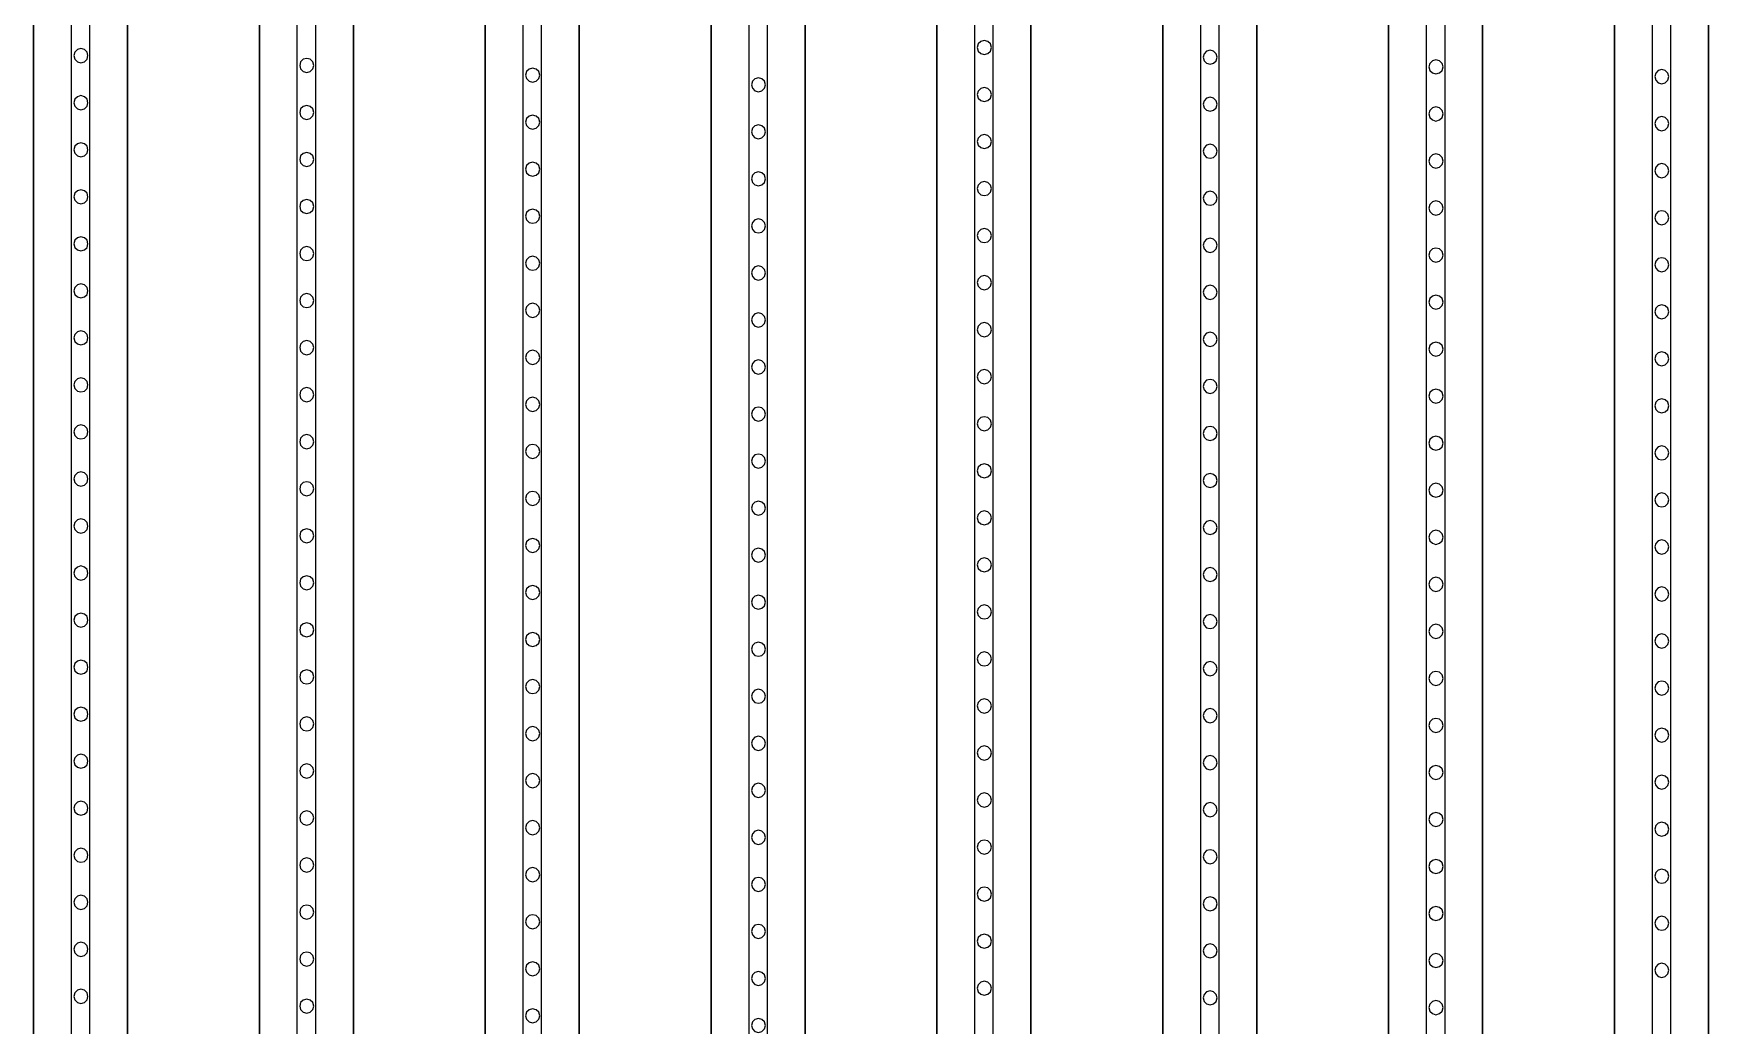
# Model space of a CAD drawing. Header units: metres. Extents: x -1550 to 1550, y -904 to 26100.
# Drawn here: x 588 to 766, y 6350.3 to 6455.8 of the extents above; entities that cross this region are included whole.
import ezdxf

# ---------------------------------------------------------------- set-up
doc = ezdxf.new("R2010")
doc.units = ezdxf.units.M
for name, color, linetype in [('Metal', 4, 'CONTINUOUS'), ('pattern_ionp', 7, 'CONTINUOUS'), ('Polyimide', 3, 'CONTINUOUS'), ('Polyimide_Negative', 5, 'CONTINUOUS')]:
    doc.layers.add(name, color=color, linetype=linetype)

msp = doc.modelspace()

# ---------------------------------------------------------------- linework, layer by layer
at = {"layer": 'Metal'}
for points in [[(594, 4551.99), (594, 11993.5), (592, 11993.5), (592, 11993.5), (592, 4551.99)], [(618, 4805.96), (618, 11993.5), (616, 11993.5), (616, 11993.5), (616, 4805.96)], [(640, 11993.5), (640, 5059.93)], [(642, 5059.93), (642, 11993.5)], [(664, 11993.5), (664, 5313.9)], [(666, 5313.9), (666, 11993.5)], [(688, 11993.5), (688, 5567.87)], [(690, 5567.87), (690, 11993.5)], [(712, 11993.5), (712, 5821.83)], [(714, 5821.83), (714, 11993.5)], [(736, 11993.5), (736, 6075.8)], [(738, 6075.8), (738, 11993.5)], [(760, 11993.5), (760, 6329.77)], [(762, 6329.77), (762, 11993.5)]]:
    msp.add_lwpolyline(points, dxfattribs=at)
at = {"layer": 'pattern_ionp'}
for points in [[(689.79, 6454.31), (689.69, 6454.68), (689.41, 6454.96), (689.04, 6455.06), (688.66, 6454.96), (688.39, 6454.68), (688.29, 6454.31), (688.39, 6453.93), (688.66, 6453.66), (689.04, 6453.56), (689.41, 6453.66), (689.69, 6453.93), (689.79, 6454.31)], [(593.79, 6453.44), (593.69, 6453.81), (593.41, 6454.08), (593.04, 6454.19), (592.66, 6454.08), (592.39, 6453.81), (592.29, 6453.44), (592.39, 6453.06), (592.66, 6452.79), (593.04, 6452.69), (593.41, 6452.79), (593.69, 6453.06), (593.79, 6453.44)], [(617.79, 6452.4), (617.69, 6452.78), (617.41, 6453.05), (617.04, 6453.15), (616.66, 6453.05), (616.39, 6452.78), (616.29, 6452.4), (616.39, 6452.03), (616.66, 6451.75), (617.04, 6451.65), (617.41, 6451.75), (617.69, 6452.03), (617.79, 6452.4)], [(713.79, 6453.28), (713.69, 6453.65), (713.41, 6453.93), (713.04, 6454.03), (712.66, 6453.93), (712.39, 6453.65), (712.29, 6453.28), (712.39, 6452.9), (712.66, 6452.63), (713.04, 6452.53), (713.41, 6452.63), (713.69, 6452.9), (713.79, 6453.28)], [(737.79, 6452.24), (737.69, 6452.62), (737.41, 6452.89), (737.04, 6452.99), (736.66, 6452.89), (736.39, 6452.62), (736.29, 6452.24), (736.39, 6451.87), (736.66, 6451.6), (737.04, 6451.49), (737.41, 6451.6), (737.69, 6451.87), (737.79, 6452.24)], [(641.79, 6451.37), (641.69, 6451.75), (641.41, 6452.02), (641.04, 6452.12), (640.66, 6452.02), (640.39, 6451.75), (640.29, 6451.37), (640.39, 6451), (640.66, 6450.72), (641.04, 6450.62), (641.41, 6450.72), (641.69, 6451), (641.79, 6451.37)], [(665.79, 6450.34), (665.69, 6450.72), (665.41, 6450.99), (665.04, 6451.09), (664.66, 6450.99), (664.39, 6450.72), (664.29, 6450.34), (664.39, 6449.97), (664.66, 6449.69), (665.04, 6449.59), (665.41, 6449.69), (665.69, 6449.97), (665.79, 6450.34)], [(761.79, 6451.21), (761.69, 6451.59), (761.41, 6451.86), (761.04, 6451.96), (760.66, 6451.86), (760.39, 6451.59), (760.29, 6451.21), (760.39, 6450.84), (760.66, 6450.56), (761.04, 6450.46), (761.41, 6450.56), (761.69, 6450.84), (761.79, 6451.21)], [(593.79, 6448.44), (593.69, 6448.81), (593.41, 6449.08), (593.04, 6449.19), (592.66, 6449.08), (592.39, 6448.81), (592.29, 6448.44), (592.39, 6448.06), (592.66, 6447.79), (593.04, 6447.69), (593.41, 6447.79), (593.69, 6448.06), (593.79, 6448.44)], [(689.79, 6449.31), (689.69, 6449.68), (689.41, 6449.96), (689.04, 6450.06), (688.66, 6449.96), (688.39, 6449.68), (688.29, 6449.31), (688.39, 6448.93), (688.66, 6448.66), (689.04, 6448.56), (689.41, 6448.66), (689.69, 6448.93), (689.79, 6449.31)], [(713.79, 6448.28), (713.69, 6448.65), (713.41, 6448.93), (713.04, 6449.03), (712.66, 6448.93), (712.39, 6448.65), (712.29, 6448.28), (712.39, 6447.9), (712.66, 6447.63), (713.04, 6447.53), (713.41, 6447.63), (713.69, 6447.9), (713.79, 6448.28)], [(617.79, 6447.4), (617.69, 6447.78), (617.41, 6448.05), (617.04, 6448.15), (616.66, 6448.05), (616.39, 6447.78), (616.29, 6447.4), (616.39, 6447.03), (616.66, 6446.75), (617.04, 6446.65), (617.41, 6446.75), (617.69, 6447.03), (617.79, 6447.4)], [(737.79, 6447.24), (737.69, 6447.62), (737.41, 6447.89), (737.04, 6447.99), (736.66, 6447.89), (736.39, 6447.62), (736.29, 6447.24), (736.39, 6446.87), (736.66, 6446.6), (737.04, 6446.49), (737.41, 6446.6), (737.69, 6446.87), (737.79, 6447.24)], [(641.79, 6446.37), (641.69, 6446.75), (641.41, 6447.02), (641.04, 6447.12), (640.66, 6447.02), (640.39, 6446.75), (640.29, 6446.37), (640.39, 6446), (640.66, 6445.72), (641.04, 6445.62), (641.41, 6445.72), (641.69, 6446), (641.79, 6446.37)], [(665.79, 6445.34), (665.69, 6445.72), (665.41, 6445.99), (665.04, 6446.09), (664.66, 6445.99), (664.39, 6445.72), (664.29, 6445.34), (664.39, 6444.97), (664.66, 6444.69), (665.04, 6444.59), (665.41, 6444.69), (665.69, 6444.97), (665.79, 6445.34)], [(761.79, 6446.21), (761.69, 6446.59), (761.41, 6446.86), (761.04, 6446.96), (760.66, 6446.86), (760.39, 6446.59), (760.29, 6446.21), (760.39, 6445.84), (760.66, 6445.56), (761.04, 6445.46), (761.41, 6445.56), (761.69, 6445.84), (761.79, 6446.21)], [(593.79, 6443.44), (593.69, 6443.81), (593.41, 6444.08), (593.04, 6444.19), (592.66, 6444.08), (592.39, 6443.81), (592.29, 6443.44), (592.39, 6443.06), (592.66, 6442.79), (593.04, 6442.69), (593.41, 6442.79), (593.69, 6443.06), (593.79, 6443.44)], [(689.79, 6444.31), (689.69, 6444.68), (689.41, 6444.96), (689.04, 6445.06), (688.66, 6444.96), (688.39, 6444.68), (688.29, 6444.31), (688.39, 6443.93), (688.66, 6443.66), (689.04, 6443.56), (689.41, 6443.66), (689.69, 6443.93), (689.79, 6444.31)], [(713.79, 6443.28), (713.69, 6443.65), (713.41, 6443.93), (713.04, 6444.03), (712.66, 6443.93), (712.39, 6443.65), (712.29, 6443.28), (712.39, 6442.9), (712.66, 6442.63), (713.04, 6442.53), (713.41, 6442.63), (713.69, 6442.9), (713.79, 6443.28)], [(617.79, 6442.4), (617.69, 6442.78), (617.41, 6443.05), (617.04, 6443.15), (616.66, 6443.05), (616.39, 6442.78), (616.29, 6442.4), (616.39, 6442.03), (616.66, 6441.75), (617.04, 6441.65), (617.41, 6441.75), (617.69, 6442.03), (617.79, 6442.4)], [(641.79, 6441.37), (641.69, 6441.75), (641.41, 6442.02), (641.04, 6442.12), (640.66, 6442.02), (640.39, 6441.75), (640.29, 6441.37), (640.39, 6441), (640.66, 6440.72), (641.04, 6440.62), (641.41, 6440.72), (641.69, 6441), (641.79, 6441.37)], [(737.79, 6442.24), (737.69, 6442.62), (737.41, 6442.89), (737.04, 6442.99), (736.66, 6442.89), (736.39, 6442.62), (736.29, 6442.24), (736.39, 6441.87), (736.66, 6441.6), (737.04, 6441.49), (737.41, 6441.6), (737.69, 6441.87), (737.79, 6442.24)], [(761.79, 6441.21), (761.69, 6441.59), (761.41, 6441.86), (761.04, 6441.96), (760.66, 6441.86), (760.39, 6441.59), (760.29, 6441.21), (760.39, 6440.84), (760.66, 6440.56), (761.04, 6440.46), (761.41, 6440.56), (761.69, 6440.84), (761.79, 6441.21)], [(665.79, 6440.34), (665.69, 6440.72), (665.41, 6440.99), (665.04, 6441.09), (664.66, 6440.99), (664.39, 6440.72), (664.29, 6440.34), (664.39, 6439.97), (664.66, 6439.69), (665.04, 6439.59), (665.41, 6439.69), (665.69, 6439.97), (665.79, 6440.34)], [(689.79, 6439.31), (689.69, 6439.68), (689.41, 6439.96), (689.04, 6440.06), (688.66, 6439.96), (688.39, 6439.68), (688.29, 6439.31), (688.39, 6438.93), (688.66, 6438.66), (689.04, 6438.56), (689.41, 6438.66), (689.69, 6438.93), (689.79, 6439.31)], [(593.79, 6438.44), (593.69, 6438.81), (593.41, 6439.08), (593.04, 6439.19), (592.66, 6439.08), (592.39, 6438.81), (592.29, 6438.44), (592.39, 6438.06), (592.66, 6437.79), (593.04, 6437.69), (593.41, 6437.79), (593.69, 6438.06), (593.79, 6438.44)], [(713.79, 6438.28), (713.69, 6438.65), (713.41, 6438.93), (713.04, 6439.03), (712.66, 6438.93), (712.39, 6438.65), (712.29, 6438.28), (712.39, 6437.9), (712.66, 6437.63), (713.04, 6437.53), (713.41, 6437.63), (713.69, 6437.9), (713.79, 6438.28)], [(617.79, 6437.4), (617.69, 6437.78), (617.41, 6438.05), (617.04, 6438.15), (616.66, 6438.05), (616.39, 6437.78), (616.29, 6437.4), (616.39, 6437.03), (616.66, 6436.75), (617.04, 6436.65), (617.41, 6436.75), (617.69, 6437.03), (617.79, 6437.4)], [(641.79, 6436.37), (641.69, 6436.75), (641.41, 6437.02), (641.04, 6437.12), (640.66, 6437.02), (640.39, 6436.75), (640.29, 6436.37), (640.39, 6436), (640.66, 6435.72), (641.04, 6435.62), (641.41, 6435.72), (641.69, 6436), (641.79, 6436.37)], [(737.79, 6437.24), (737.69, 6437.62), (737.41, 6437.89), (737.04, 6437.99), (736.66, 6437.89), (736.39, 6437.62), (736.29, 6437.24), (736.39, 6436.87), (736.66, 6436.6), (737.04, 6436.49), (737.41, 6436.6), (737.69, 6436.87), (737.79, 6437.24)], [(761.79, 6436.21), (761.69, 6436.59), (761.41, 6436.86), (761.04, 6436.96), (760.66, 6436.86), (760.39, 6436.59), (760.29, 6436.21), (760.39, 6435.84), (760.66, 6435.56), (761.04, 6435.46), (761.41, 6435.56), (761.69, 6435.84), (761.79, 6436.21)], [(665.79, 6435.34), (665.69, 6435.72), (665.41, 6435.99), (665.04, 6436.09), (664.66, 6435.99), (664.39, 6435.72), (664.29, 6435.34), (664.39, 6434.97), (664.66, 6434.69), (665.04, 6434.59), (665.41, 6434.69), (665.69, 6434.97), (665.79, 6435.34)], [(689.79, 6434.31), (689.69, 6434.68), (689.41, 6434.96), (689.04, 6435.06), (688.66, 6434.96), (688.39, 6434.68), (688.29, 6434.31), (688.39, 6433.93), (688.66, 6433.66), (689.04, 6433.56), (689.41, 6433.66), (689.69, 6433.93), (689.79, 6434.31)], [(593.79, 6433.44), (593.69, 6433.81), (593.41, 6434.08), (593.04, 6434.19), (592.66, 6434.08), (592.39, 6433.81), (592.29, 6433.44), (592.39, 6433.06), (592.66, 6432.79), (593.04, 6432.69), (593.41, 6432.79), (593.69, 6433.06), (593.79, 6433.44)], [(617.79, 6432.4), (617.69, 6432.78), (617.41, 6433.05), (617.04, 6433.15), (616.66, 6433.05), (616.39, 6432.78), (616.29, 6432.4), (616.39, 6432.03), (616.66, 6431.75), (617.04, 6431.65), (617.41, 6431.75), (617.69, 6432.03), (617.79, 6432.4)], [(713.79, 6433.28), (713.69, 6433.65), (713.41, 6433.93), (713.04, 6434.03), (712.66, 6433.93), (712.39, 6433.65), (712.29, 6433.28), (712.39, 6432.9), (712.66, 6432.63), (713.04, 6432.53), (713.41, 6432.63), (713.69, 6432.9), (713.79, 6433.28)], [(737.79, 6432.24), (737.69, 6432.62), (737.41, 6432.89), (737.04, 6432.99), (736.66, 6432.89), (736.39, 6432.62), (736.29, 6432.24), (736.39, 6431.87), (736.66, 6431.6), (737.04, 6431.49), (737.41, 6431.6), (737.69, 6431.87), (737.79, 6432.24)], [(641.79, 6431.37), (641.69, 6431.75), (641.41, 6432.02), (641.04, 6432.12), (640.66, 6432.02), (640.39, 6431.75), (640.29, 6431.37), (640.39, 6431), (640.66, 6430.72), (641.04, 6430.62), (641.41, 6430.72), (641.69, 6431), (641.79, 6431.37)], [(761.79, 6431.21), (761.69, 6431.59), (761.41, 6431.86), (761.04, 6431.96), (760.66, 6431.86), (760.39, 6431.59), (760.29, 6431.21), (760.39, 6430.84), (760.66, 6430.56), (761.04, 6430.46), (761.41, 6430.56), (761.69, 6430.84), (761.79, 6431.21)], [(665.79, 6430.34), (665.69, 6430.72), (665.41, 6430.99), (665.04, 6431.09), (664.66, 6430.99), (664.39, 6430.72), (664.29, 6430.34), (664.39, 6429.97), (664.66, 6429.69), (665.04, 6429.59), (665.41, 6429.69), (665.69, 6429.97), (665.79, 6430.34)], [(689.79, 6429.31), (689.69, 6429.68), (689.41, 6429.96), (689.04, 6430.06), (688.66, 6429.96), (688.39, 6429.68), (688.29, 6429.31), (688.39, 6428.93), (688.66, 6428.66), (689.04, 6428.56), (689.41, 6428.66), (689.69, 6428.93), (689.79, 6429.31)], [(593.79, 6428.44), (593.69, 6428.81), (593.41, 6429.08), (593.04, 6429.19), (592.66, 6429.08), (592.39, 6428.81), (592.29, 6428.44), (592.39, 6428.06), (592.66, 6427.79), (593.04, 6427.69), (593.41, 6427.79), (593.69, 6428.06), (593.79, 6428.44)], [(617.79, 6427.4), (617.69, 6427.78), (617.41, 6428.05), (617.04, 6428.15), (616.66, 6428.05), (616.39, 6427.78), (616.29, 6427.4), (616.39, 6427.03), (616.66, 6426.75), (617.04, 6426.65), (617.41, 6426.75), (617.69, 6427.03), (617.79, 6427.4)], [(713.79, 6428.28), (713.69, 6428.65), (713.41, 6428.93), (713.04, 6429.03), (712.66, 6428.93), (712.39, 6428.65), (712.29, 6428.28), (712.39, 6427.9), (712.66, 6427.63), (713.04, 6427.53), (713.41, 6427.63), (713.69, 6427.9), (713.79, 6428.28)], [(737.79, 6427.24), (737.69, 6427.62), (737.41, 6427.89), (737.04, 6427.99), (736.66, 6427.89), (736.39, 6427.62), (736.29, 6427.24), (736.39, 6426.87), (736.66, 6426.6), (737.04, 6426.49), (737.41, 6426.6), (737.69, 6426.87), (737.79, 6427.24)], [(641.79, 6426.37), (641.69, 6426.75), (641.41, 6427.02), (641.04, 6427.12), (640.66, 6427.02), (640.39, 6426.75), (640.29, 6426.37), (640.39, 6426), (640.66, 6425.72), (641.04, 6425.62), (641.41, 6425.72), (641.69, 6426), (641.79, 6426.37)], [(665.79, 6425.34), (665.69, 6425.72), (665.41, 6425.99), (665.04, 6426.09), (664.66, 6425.99), (664.39, 6425.72), (664.29, 6425.34), (664.39, 6424.97), (664.66, 6424.69), (665.04, 6424.59), (665.41, 6424.69), (665.69, 6424.97), (665.79, 6425.34)], [(761.79, 6426.21), (761.69, 6426.59), (761.41, 6426.86), (761.04, 6426.96), (760.66, 6426.86), (760.39, 6426.59), (760.29, 6426.21), (760.39, 6425.84), (760.66, 6425.56), (761.04, 6425.46), (761.41, 6425.56), (761.69, 6425.84), (761.79, 6426.21)], [(593.79, 6423.44), (593.69, 6423.81), (593.41, 6424.08), (593.04, 6424.19), (592.66, 6424.08), (592.39, 6423.81), (592.29, 6423.44), (592.39, 6423.06), (592.66, 6422.79), (593.04, 6422.69), (593.41, 6422.79), (593.69, 6423.06), (593.79, 6423.44)], [(689.79, 6424.31), (689.69, 6424.68), (689.41, 6424.96), (689.04, 6425.06), (688.66, 6424.96), (688.39, 6424.68), (688.29, 6424.31), (688.39, 6423.93), (688.66, 6423.66), (689.04, 6423.56), (689.41, 6423.66), (689.69, 6423.93), (689.79, 6424.31)], [(713.79, 6423.28), (713.69, 6423.65), (713.41, 6423.93), (713.04, 6424.03), (712.66, 6423.93), (712.39, 6423.65), (712.29, 6423.28), (712.39, 6422.9), (712.66, 6422.63), (713.04, 6422.53), (713.41, 6422.63), (713.69, 6422.9), (713.79, 6423.28)], [(617.79, 6422.4), (617.69, 6422.78), (617.41, 6423.05), (617.04, 6423.15), (616.66, 6423.05), (616.39, 6422.78), (616.29, 6422.4), (616.39, 6422.03), (616.66, 6421.75), (617.04, 6421.65), (617.41, 6421.75), (617.69, 6422.03), (617.79, 6422.4)], [(737.79, 6422.24), (737.69, 6422.62), (737.41, 6422.89), (737.04, 6422.99), (736.66, 6422.89), (736.39, 6422.62), (736.29, 6422.24), (736.39, 6421.87), (736.66, 6421.6), (737.04, 6421.49), (737.41, 6421.6), (737.69, 6421.87), (737.79, 6422.24)], [(641.79, 6421.37), (641.69, 6421.75), (641.41, 6422.02), (641.04, 6422.12), (640.66, 6422.02), (640.39, 6421.75), (640.29, 6421.37), (640.39, 6421), (640.66, 6420.72), (641.04, 6420.62), (641.41, 6420.72), (641.69, 6421), (641.79, 6421.37)], [(665.79, 6420.34), (665.69, 6420.72), (665.41, 6420.99), (665.04, 6421.09), (664.66, 6420.99), (664.39, 6420.72), (664.29, 6420.34), (664.39, 6419.97), (664.66, 6419.69), (665.04, 6419.59), (665.41, 6419.69), (665.69, 6419.97), (665.79, 6420.34)], [(761.79, 6421.21), (761.69, 6421.59), (761.41, 6421.86), (761.04, 6421.96), (760.66, 6421.86), (760.39, 6421.59), (760.29, 6421.21), (760.39, 6420.84), (760.66, 6420.56), (761.04, 6420.46), (761.41, 6420.56), (761.69, 6420.84), (761.79, 6421.21)], [(593.79, 6418.44), (593.69, 6418.81), (593.41, 6419.08), (593.04, 6419.19), (592.66, 6419.08), (592.39, 6418.81), (592.29, 6418.44), (592.39, 6418.06), (592.66, 6417.79), (593.04, 6417.69), (593.41, 6417.79), (593.69, 6418.06), (593.79, 6418.44)], [(689.79, 6419.31), (689.69, 6419.68), (689.41, 6419.96), (689.04, 6420.06), (688.66, 6419.96), (688.39, 6419.68), (688.29, 6419.31), (688.39, 6418.93), (688.66, 6418.66), (689.04, 6418.56), (689.41, 6418.66), (689.69, 6418.93), (689.79, 6419.31)], [(713.79, 6418.28), (713.69, 6418.65), (713.41, 6418.93), (713.04, 6419.03), (712.66, 6418.93), (712.39, 6418.65), (712.29, 6418.28), (712.39, 6417.9), (712.66, 6417.63), (713.04, 6417.53), (713.41, 6417.63), (713.69, 6417.9), (713.79, 6418.28)], [(617.79, 6417.4), (617.69, 6417.78), (617.41, 6418.05), (617.04, 6418.15), (616.66, 6418.05), (616.39, 6417.78), (616.29, 6417.4), (616.39, 6417.03), (616.66, 6416.75), (617.04, 6416.65), (617.41, 6416.75), (617.69, 6417.03), (617.79, 6417.4)], [(641.79, 6416.37), (641.69, 6416.75), (641.41, 6417.02), (641.04, 6417.12), (640.66, 6417.02), (640.39, 6416.75), (640.29, 6416.37), (640.39, 6416), (640.66, 6415.72), (641.04, 6415.62), (641.41, 6415.72), (641.69, 6416), (641.79, 6416.37)], [(737.79, 6417.24), (737.69, 6417.62), (737.41, 6417.89), (737.04, 6417.99), (736.66, 6417.89), (736.39, 6417.62), (736.29, 6417.24), (736.39, 6416.87), (736.66, 6416.6), (737.04, 6416.49), (737.41, 6416.6), (737.69, 6416.87), (737.79, 6417.24)], [(761.79, 6416.21), (761.69, 6416.59), (761.41, 6416.86), (761.04, 6416.96), (760.66, 6416.86), (760.39, 6416.59), (760.29, 6416.21), (760.39, 6415.84), (760.66, 6415.56), (761.04, 6415.46), (761.41, 6415.56), (761.69, 6415.84), (761.79, 6416.21)], [(665.79, 6415.34), (665.69, 6415.72), (665.41, 6415.99), (665.04, 6416.09), (664.66, 6415.99), (664.39, 6415.72), (664.29, 6415.34), (664.39, 6414.97), (664.66, 6414.69), (665.04, 6414.59), (665.41, 6414.69), (665.69, 6414.97), (665.79, 6415.34)], [(593.79, 6413.44), (593.69, 6413.81), (593.41, 6414.08), (593.04, 6414.19), (592.66, 6414.08), (592.39, 6413.81), (592.29, 6413.44), (592.39, 6413.06), (592.66, 6412.79), (593.04, 6412.69), (593.41, 6412.79), (593.69, 6413.06), (593.79, 6413.44)], [(689.79, 6414.31), (689.69, 6414.68), (689.41, 6414.96), (689.04, 6415.06), (688.66, 6414.96), (688.39, 6414.68), (688.29, 6414.31), (688.39, 6413.93), (688.66, 6413.66), (689.04, 6413.56), (689.41, 6413.66), (689.69, 6413.93), (689.79, 6414.31)], [(713.79, 6413.28), (713.69, 6413.65), (713.41, 6413.93), (713.04, 6414.03), (712.66, 6413.93), (712.39, 6413.65), (712.29, 6413.28), (712.39, 6412.9), (712.66, 6412.63), (713.04, 6412.53), (713.41, 6412.63), (713.69, 6412.9), (713.79, 6413.28)], [(617.79, 6412.4), (617.69, 6412.78), (617.41, 6413.05), (617.04, 6413.15), (616.66, 6413.05), (616.39, 6412.78), (616.29, 6412.4), (616.39, 6412.03), (616.66, 6411.75), (617.04, 6411.65), (617.41, 6411.75), (617.69, 6412.03), (617.79, 6412.4)], [(641.79, 6411.37), (641.69, 6411.75), (641.41, 6412.02), (641.04, 6412.12), (640.66, 6412.02), (640.39, 6411.75), (640.29, 6411.37), (640.39, 6411), (640.66, 6410.72), (641.04, 6410.62), (641.41, 6410.72), (641.69, 6411), (641.79, 6411.37)], [(737.79, 6412.24), (737.69, 6412.62), (737.41, 6412.89), (737.04, 6412.99), (736.66, 6412.89), (736.39, 6412.62), (736.29, 6412.24), (736.39, 6411.87), (736.66, 6411.6), (737.04, 6411.49), (737.41, 6411.6), (737.69, 6411.87), (737.79, 6412.24)], [(761.79, 6411.21), (761.69, 6411.59), (761.41, 6411.86), (761.04, 6411.96), (760.66, 6411.86), (760.39, 6411.59), (760.29, 6411.21), (760.39, 6410.84), (760.66, 6410.56), (761.04, 6410.46), (761.41, 6410.56), (761.69, 6410.84), (761.79, 6411.21)], [(665.79, 6410.34), (665.69, 6410.72), (665.41, 6410.99), (665.04, 6411.09), (664.66, 6410.99), (664.39, 6410.72), (664.29, 6410.34), (664.39, 6409.97), (664.66, 6409.69), (665.04, 6409.59), (665.41, 6409.69), (665.69, 6409.97), (665.79, 6410.34)], [(689.79, 6409.31), (689.69, 6409.68), (689.41, 6409.96), (689.04, 6410.06), (688.66, 6409.96), (688.39, 6409.68), (688.29, 6409.31), (688.39, 6408.93), (688.66, 6408.66), (689.04, 6408.56), (689.41, 6408.66), (689.69, 6408.93), (689.79, 6409.31)], [(593.79, 6408.44), (593.69, 6408.81), (593.41, 6409.08), (593.04, 6409.19), (592.66, 6409.08), (592.39, 6408.81), (592.29, 6408.44), (592.39, 6408.06), (592.66, 6407.79), (593.04, 6407.69), (593.41, 6407.79), (593.69, 6408.06), (593.79, 6408.44)], [(617.79, 6407.4), (617.69, 6407.78), (617.41, 6408.05), (617.04, 6408.15), (616.66, 6408.05), (616.39, 6407.78), (616.29, 6407.4), (616.39, 6407.03), (616.66, 6406.75), (617.04, 6406.65), (617.41, 6406.75), (617.69, 6407.03), (617.79, 6407.4)], [(713.79, 6408.28), (713.69, 6408.65), (713.41, 6408.93), (713.04, 6409.03), (712.66, 6408.93), (712.39, 6408.65), (712.29, 6408.28), (712.39, 6407.9), (712.66, 6407.63), (713.04, 6407.53), (713.41, 6407.63), (713.69, 6407.9), (713.79, 6408.28)], [(641.79, 6406.37), (641.69, 6406.75), (641.41, 6407.02), (641.04, 6407.12), (640.66, 6407.02), (640.39, 6406.75), (640.29, 6406.37), (640.39, 6406), (640.66, 6405.72), (641.04, 6405.62), (641.41, 6405.72), (641.69, 6406), (641.79, 6406.37)], [(737.79, 6407.24), (737.69, 6407.62), (737.41, 6407.89), (737.04, 6407.99), (736.66, 6407.89), (736.39, 6407.62), (736.29, 6407.24), (736.39, 6406.87), (736.66, 6406.6), (737.04, 6406.49), (737.41, 6406.6), (737.69, 6406.87), (737.79, 6407.24)], [(761.79, 6406.21), (761.69, 6406.59), (761.41, 6406.86), (761.04, 6406.96), (760.66, 6406.86), (760.39, 6406.59), (760.29, 6406.21), (760.39, 6405.84), (760.66, 6405.56), (761.04, 6405.46), (761.41, 6405.56), (761.69, 6405.84), (761.79, 6406.21)], [(665.79, 6405.34), (665.69, 6405.72), (665.41, 6405.99), (665.04, 6406.09), (664.66, 6405.99), (664.39, 6405.72), (664.29, 6405.34), (664.39, 6404.97), (664.66, 6404.69), (665.04, 6404.59), (665.41, 6404.69), (665.69, 6404.97), (665.79, 6405.34)], [(689.79, 6404.31), (689.69, 6404.68), (689.41, 6404.96), (689.04, 6405.06), (688.66, 6404.96), (688.39, 6404.68), (688.29, 6404.31), (688.39, 6403.93), (688.66, 6403.66), (689.04, 6403.56), (689.41, 6403.66), (689.69, 6403.93), (689.79, 6404.31)], [(593.79, 6403.44), (593.69, 6403.81), (593.41, 6404.08), (593.04, 6404.19), (592.66, 6404.08), (592.39, 6403.81), (592.29, 6403.44), (592.39, 6403.06), (592.66, 6402.79), (593.04, 6402.69), (593.41, 6402.79), (593.69, 6403.06), (593.79, 6403.44)], [(617.79, 6402.4), (617.69, 6402.78), (617.41, 6403.05), (617.04, 6403.15), (616.66, 6403.05), (616.39, 6402.78), (616.29, 6402.4), (616.39, 6402.03), (616.66, 6401.75), (617.04, 6401.65), (617.41, 6401.75), (617.69, 6402.03), (617.79, 6402.4)], [(713.79, 6403.28), (713.69, 6403.65), (713.41, 6403.93), (713.04, 6404.03), (712.66, 6403.93), (712.39, 6403.65), (712.29, 6403.28), (712.39, 6402.9), (712.66, 6402.63), (713.04, 6402.53), (713.41, 6402.63), (713.69, 6402.9), (713.79, 6403.28)], [(737.79, 6402.24), (737.69, 6402.62), (737.41, 6402.89), (737.04, 6402.99), (736.66, 6402.89), (736.39, 6402.62), (736.29, 6402.24), (736.39, 6401.87), (736.66, 6401.6), (737.04, 6401.49), (737.41, 6401.6), (737.69, 6401.87), (737.79, 6402.24)], [(641.79, 6401.37), (641.69, 6401.75), (641.41, 6402.02), (641.04, 6402.12), (640.66, 6402.02), (640.39, 6401.75), (640.29, 6401.37), (640.39, 6401), (640.66, 6400.72), (641.04, 6400.62), (641.41, 6400.72), (641.69, 6401), (641.79, 6401.37)], [(665.79, 6400.34), (665.69, 6400.72), (665.41, 6400.99), (665.04, 6401.09), (664.66, 6400.99), (664.39, 6400.72), (664.29, 6400.34), (664.39, 6399.97), (664.66, 6399.69), (665.04, 6399.59), (665.41, 6399.69), (665.69, 6399.97), (665.79, 6400.34)], [(761.79, 6401.21), (761.69, 6401.59), (761.41, 6401.86), (761.04, 6401.96), (760.66, 6401.86), (760.39, 6401.59), (760.29, 6401.21), (760.39, 6400.84), (760.66, 6400.56), (761.04, 6400.46), (761.41, 6400.56), (761.69, 6400.84), (761.79, 6401.21)], [(593.79, 6398.44), (593.69, 6398.81), (593.41, 6399.08), (593.04, 6399.19), (592.66, 6399.08), (592.39, 6398.81), (592.29, 6398.44), (592.39, 6398.06), (592.66, 6397.79), (593.04, 6397.69), (593.41, 6397.79), (593.69, 6398.06), (593.79, 6398.44)], [(689.79, 6399.31), (689.69, 6399.68), (689.41, 6399.96), (689.04, 6400.06), (688.66, 6399.96), (688.39, 6399.68), (688.29, 6399.31), (688.39, 6398.93), (688.66, 6398.66), (689.04, 6398.56), (689.41, 6398.66), (689.69, 6398.93), (689.79, 6399.31)], [(617.79, 6397.4), (617.69, 6397.78), (617.41, 6398.05), (617.04, 6398.15), (616.66, 6398.05), (616.39, 6397.78), (616.29, 6397.4), (616.39, 6397.03), (616.66, 6396.75), (617.04, 6396.65), (617.41, 6396.75), (617.69, 6397.03), (617.79, 6397.4)], [(713.79, 6398.28), (713.69, 6398.65), (713.41, 6398.93), (713.04, 6399.03), (712.66, 6398.93), (712.39, 6398.65), (712.29, 6398.28), (712.39, 6397.9), (712.66, 6397.63), (713.04, 6397.53), (713.41, 6397.63), (713.69, 6397.9), (713.79, 6398.28)], [(737.79, 6397.24), (737.69, 6397.62), (737.41, 6397.89), (737.04, 6397.99), (736.66, 6397.89), (736.39, 6397.62), (736.29, 6397.24), (736.39, 6396.87), (736.66, 6396.6), (737.04, 6396.49), (737.41, 6396.6), (737.69, 6396.87), (737.79, 6397.24)], [(641.79, 6396.37), (641.69, 6396.75), (641.41, 6397.02), (641.04, 6397.12), (640.66, 6397.02), (640.39, 6396.75), (640.29, 6396.37), (640.39, 6396), (640.66, 6395.72), (641.04, 6395.62), (641.41, 6395.72), (641.69, 6396), (641.79, 6396.37)], [(665.79, 6395.34), (665.69, 6395.72), (665.41, 6395.99), (665.04, 6396.09), (664.66, 6395.99), (664.39, 6395.72), (664.29, 6395.34), (664.39, 6394.97), (664.66, 6394.69), (665.04, 6394.59), (665.41, 6394.69), (665.69, 6394.97), (665.79, 6395.34)], [(761.79, 6396.21), (761.69, 6396.59), (761.41, 6396.86), (761.04, 6396.96), (760.66, 6396.86), (760.39, 6396.59), (760.29, 6396.21), (760.39, 6395.84), (760.66, 6395.56), (761.04, 6395.46), (761.41, 6395.56), (761.69, 6395.84), (761.79, 6396.21)], [(593.79, 6393.44), (593.69, 6393.81), (593.41, 6394.08), (593.04, 6394.19), (592.66, 6394.08), (592.39, 6393.81), (592.29, 6393.44), (592.39, 6393.06), (592.66, 6392.79), (593.04, 6392.69), (593.41, 6392.79), (593.69, 6393.06), (593.79, 6393.44)], [(689.79, 6394.31), (689.69, 6394.68), (689.41, 6394.96), (689.04, 6395.06), (688.66, 6394.96), (688.39, 6394.68), (688.29, 6394.31), (688.39, 6393.93), (688.66, 6393.66), (689.04, 6393.56), (689.41, 6393.66), (689.69, 6393.93), (689.79, 6394.31)], [(713.79, 6393.28), (713.69, 6393.65), (713.41, 6393.93), (713.04, 6394.03), (712.66, 6393.93), (712.39, 6393.65), (712.29, 6393.28), (712.39, 6392.9), (712.66, 6392.63), (713.04, 6392.53), (713.41, 6392.63), (713.69, 6392.9), (713.79, 6393.28)], [(617.79, 6392.4), (617.69, 6392.78), (617.41, 6393.05), (617.04, 6393.15), (616.66, 6393.05), (616.39, 6392.78), (616.29, 6392.4), (616.39, 6392.03), (616.66, 6391.75), (617.04, 6391.65), (617.41, 6391.75), (617.69, 6392.03), (617.79, 6392.4)], [(641.79, 6391.37), (641.69, 6391.75), (641.41, 6392.02), (641.04, 6392.12), (640.66, 6392.02), (640.39, 6391.75), (640.29, 6391.37), (640.39, 6391), (640.66, 6390.72), (641.04, 6390.62), (641.41, 6390.72), (641.69, 6391), (641.79, 6391.37)], [(737.79, 6392.24), (737.69, 6392.62), (737.41, 6392.89), (737.04, 6392.99), (736.66, 6392.89), (736.39, 6392.62), (736.29, 6392.24), (736.39, 6391.87), (736.66, 6391.6), (737.04, 6391.49), (737.41, 6391.6), (737.69, 6391.87), (737.79, 6392.24)], [(665.79, 6390.34), (665.69, 6390.72), (665.41, 6390.99), (665.04, 6391.09), (664.66, 6390.99), (664.39, 6390.72), (664.29, 6390.34), (664.39, 6389.97), (664.66, 6389.69), (665.04, 6389.59), (665.41, 6389.69), (665.69, 6389.97), (665.79, 6390.34)], [(761.79, 6391.21), (761.69, 6391.59), (761.41, 6391.86), (761.04, 6391.96), (760.66, 6391.86), (760.39, 6391.59), (760.29, 6391.21), (760.39, 6390.84), (760.66, 6390.56), (761.04, 6390.46), (761.41, 6390.56), (761.69, 6390.84), (761.79, 6391.21)], [(593.79, 6388.44), (593.69, 6388.81), (593.41, 6389.08), (593.04, 6389.19), (592.66, 6389.08), (592.39, 6388.81), (592.29, 6388.44), (592.39, 6388.06), (592.66, 6387.79), (593.04, 6387.69), (593.41, 6387.79), (593.69, 6388.06), (593.79, 6388.44)], [(689.79, 6389.31), (689.69, 6389.68), (689.41, 6389.96), (689.04, 6390.06), (688.66, 6389.96), (688.39, 6389.68), (688.29, 6389.31), (688.39, 6388.93), (688.66, 6388.66), (689.04, 6388.56), (689.41, 6388.66), (689.69, 6388.93), (689.79, 6389.31)], [(713.79, 6388.28), (713.69, 6388.65), (713.41, 6388.93), (713.04, 6389.03), (712.66, 6388.93), (712.39, 6388.65), (712.29, 6388.28), (712.39, 6387.9), (712.66, 6387.63), (713.04, 6387.53), (713.41, 6387.63), (713.69, 6387.9), (713.79, 6388.28)], [(617.79, 6387.4), (617.69, 6387.78), (617.41, 6388.05), (617.04, 6388.15), (616.66, 6388.05), (616.39, 6387.78), (616.29, 6387.4), (616.39, 6387.03), (616.66, 6386.75), (617.04, 6386.65), (617.41, 6386.75), (617.69, 6387.03), (617.79, 6387.4)], [(641.79, 6386.37), (641.69, 6386.75), (641.41, 6387.02), (641.04, 6387.12), (640.66, 6387.02), (640.39, 6386.75), (640.29, 6386.37), (640.39, 6386), (640.66, 6385.72), (641.04, 6385.62), (641.41, 6385.72), (641.69, 6386), (641.79, 6386.37)], [(737.79, 6387.24), (737.69, 6387.62), (737.41, 6387.89), (737.04, 6387.99), (736.66, 6387.89), (736.39, 6387.62), (736.29, 6387.24), (736.39, 6386.87), (736.66, 6386.6), (737.04, 6386.49), (737.41, 6386.6), (737.69, 6386.87), (737.79, 6387.24)], [(761.79, 6386.21), (761.69, 6386.59), (761.41, 6386.86), (761.04, 6386.96), (760.66, 6386.86), (760.39, 6386.59), (760.29, 6386.21), (760.39, 6385.84), (760.66, 6385.56), (761.04, 6385.46), (761.41, 6385.56), (761.69, 6385.84), (761.79, 6386.21)], [(665.79, 6385.34), (665.69, 6385.72), (665.41, 6385.99), (665.04, 6386.09), (664.66, 6385.99), (664.39, 6385.72), (664.29, 6385.34), (664.39, 6384.97), (664.66, 6384.69), (665.04, 6384.59), (665.41, 6384.69), (665.69, 6384.97), (665.79, 6385.34)], [(689.79, 6384.31), (689.69, 6384.68), (689.41, 6384.96), (689.04, 6385.06), (688.66, 6384.96), (688.39, 6384.68), (688.29, 6384.31), (688.39, 6383.93), (688.66, 6383.66), (689.04, 6383.56), (689.41, 6383.66), (689.69, 6383.93), (689.79, 6384.31)], [(593.79, 6383.44), (593.69, 6383.81), (593.41, 6384.08), (593.04, 6384.19), (592.66, 6384.08), (592.39, 6383.81), (592.29, 6383.44), (592.39, 6383.06), (592.66, 6382.79), (593.04, 6382.69), (593.41, 6382.79), (593.69, 6383.06), (593.79, 6383.44)], [(617.79, 6382.4), (617.69, 6382.78), (617.41, 6383.05), (617.04, 6383.15), (616.66, 6383.05), (616.39, 6382.78), (616.29, 6382.4), (616.39, 6382.03), (616.66, 6381.75), (617.04, 6381.65), (617.41, 6381.75), (617.69, 6382.03), (617.79, 6382.4)], [(713.79, 6383.28), (713.69, 6383.65), (713.41, 6383.93), (713.04, 6384.03), (712.66, 6383.93), (712.39, 6383.65), (712.29, 6383.28), (712.39, 6382.9), (712.66, 6382.63), (713.04, 6382.53), (713.41, 6382.63), (713.69, 6382.9), (713.79, 6383.28)], [(641.79, 6381.37), (641.69, 6381.75), (641.41, 6382.02), (641.04, 6382.12), (640.66, 6382.02), (640.39, 6381.75), (640.29, 6381.37), (640.39, 6381), (640.66, 6380.72), (641.04, 6380.62), (641.41, 6380.72), (641.69, 6381), (641.79, 6381.37)], [(737.79, 6382.24), (737.69, 6382.62), (737.41, 6382.89), (737.04, 6382.99), (736.66, 6382.89), (736.39, 6382.62), (736.29, 6382.24), (736.39, 6381.87), (736.66, 6381.6), (737.04, 6381.49), (737.41, 6381.6), (737.69, 6381.87), (737.79, 6382.24)], [(761.79, 6381.21), (761.69, 6381.59), (761.41, 6381.86), (761.04, 6381.96), (760.66, 6381.86), (760.39, 6381.59), (760.29, 6381.21), (760.39, 6380.84), (760.66, 6380.56), (761.04, 6380.46), (761.41, 6380.56), (761.69, 6380.84), (761.79, 6381.21)], [(665.79, 6380.34), (665.69, 6380.72), (665.41, 6380.99), (665.04, 6381.09), (664.66, 6380.99), (664.39, 6380.72), (664.29, 6380.34), (664.39, 6379.97), (664.66, 6379.69), (665.04, 6379.59), (665.41, 6379.69), (665.69, 6379.97), (665.79, 6380.34)], [(689.79, 6379.31), (689.69, 6379.68), (689.41, 6379.96), (689.04, 6380.06), (688.66, 6379.96), (688.39, 6379.68), (688.29, 6379.31), (688.39, 6378.93), (688.66, 6378.66), (689.04, 6378.56), (689.41, 6378.66), (689.69, 6378.93), (689.79, 6379.31)], [(593.79, 6378.44), (593.69, 6378.81), (593.41, 6379.08), (593.04, 6379.19), (592.66, 6379.08), (592.39, 6378.81), (592.29, 6378.44), (592.39, 6378.06), (592.66, 6377.79), (593.04, 6377.69), (593.41, 6377.79), (593.69, 6378.06), (593.79, 6378.44)], [(617.79, 6377.4), (617.69, 6377.78), (617.41, 6378.05), (617.04, 6378.15), (616.66, 6378.05), (616.39, 6377.78), (616.29, 6377.4), (616.39, 6377.03), (616.66, 6376.75), (617.04, 6376.65), (617.41, 6376.75), (617.69, 6377.03), (617.79, 6377.4)], [(713.79, 6378.28), (713.69, 6378.65), (713.41, 6378.93), (713.04, 6379.03), (712.66, 6378.93), (712.39, 6378.65), (712.29, 6378.28), (712.39, 6377.9), (712.66, 6377.63), (713.04, 6377.53), (713.41, 6377.63), (713.69, 6377.9), (713.79, 6378.28)], [(737.79, 6377.24), (737.69, 6377.62), (737.41, 6377.89), (737.04, 6377.99), (736.66, 6377.89), (736.39, 6377.62), (736.29, 6377.24), (736.39, 6376.87), (736.66, 6376.6), (737.04, 6376.49), (737.41, 6376.6), (737.69, 6376.87), (737.79, 6377.24)], [(641.79, 6376.37), (641.69, 6376.75), (641.41, 6377.02), (641.04, 6377.12), (640.66, 6377.02), (640.39, 6376.75), (640.29, 6376.37), (640.39, 6376), (640.66, 6375.72), (641.04, 6375.62), (641.41, 6375.72), (641.69, 6376), (641.79, 6376.37)], [(665.79, 6375.34), (665.69, 6375.72), (665.41, 6375.99), (665.04, 6376.09), (664.66, 6375.99), (664.39, 6375.72), (664.29, 6375.34), (664.39, 6374.97), (664.66, 6374.69), (665.04, 6374.59), (665.41, 6374.69), (665.69, 6374.97), (665.79, 6375.34)], [(761.79, 6376.21), (761.69, 6376.59), (761.41, 6376.86), (761.04, 6376.96), (760.66, 6376.86), (760.39, 6376.59), (760.29, 6376.21), (760.39, 6375.84), (760.66, 6375.56), (761.04, 6375.46), (761.41, 6375.56), (761.69, 6375.84), (761.79, 6376.21)], [(593.79, 6373.44), (593.69, 6373.81), (593.41, 6374.08), (593.04, 6374.19), (592.66, 6374.08), (592.39, 6373.81), (592.29, 6373.44), (592.39, 6373.06), (592.66, 6372.79), (593.04, 6372.69), (593.41, 6372.79), (593.69, 6373.06), (593.79, 6373.44)], [(689.79, 6374.31), (689.69, 6374.68), (689.41, 6374.96), (689.04, 6375.06), (688.66, 6374.96), (688.39, 6374.68), (688.29, 6374.31), (688.39, 6373.93), (688.66, 6373.66), (689.04, 6373.56), (689.41, 6373.66), (689.69, 6373.93), (689.79, 6374.31)], [(617.79, 6372.4), (617.69, 6372.78), (617.41, 6373.05), (617.04, 6373.15), (616.66, 6373.05), (616.39, 6372.78), (616.29, 6372.4), (616.39, 6372.03), (616.66, 6371.75), (617.04, 6371.65), (617.41, 6371.75), (617.69, 6372.03), (617.79, 6372.4)], [(713.79, 6373.28), (713.69, 6373.65), (713.41, 6373.93), (713.04, 6374.03), (712.66, 6373.93), (712.39, 6373.65), (712.29, 6373.28), (712.39, 6372.9), (712.66, 6372.63), (713.04, 6372.53), (713.41, 6372.63), (713.69, 6372.9), (713.79, 6373.28)], [(737.79, 6372.24), (737.69, 6372.62), (737.41, 6372.89), (737.04, 6372.99), (736.66, 6372.89), (736.39, 6372.62), (736.29, 6372.24), (736.39, 6371.87), (736.66, 6371.6), (737.04, 6371.49), (737.41, 6371.6), (737.69, 6371.87), (737.79, 6372.24)], [(641.79, 6371.37), (641.69, 6371.75), (641.41, 6372.02), (641.04, 6372.12), (640.66, 6372.02), (640.39, 6371.75), (640.29, 6371.37), (640.39, 6371), (640.66, 6370.72), (641.04, 6370.62), (641.41, 6370.72), (641.69, 6371), (641.79, 6371.37)], [(665.79, 6370.34), (665.69, 6370.72), (665.41, 6370.99), (665.04, 6371.09), (664.66, 6370.99), (664.39, 6370.72), (664.29, 6370.34), (664.39, 6369.97), (664.66, 6369.69), (665.04, 6369.59), (665.41, 6369.69), (665.69, 6369.97), (665.79, 6370.34)], [(761.79, 6371.21), (761.69, 6371.59), (761.41, 6371.86), (761.04, 6371.96), (760.66, 6371.86), (760.39, 6371.59), (760.29, 6371.21), (760.39, 6370.84), (760.66, 6370.56), (761.04, 6370.46), (761.41, 6370.56), (761.69, 6370.84), (761.79, 6371.21)], [(593.79, 6368.44), (593.69, 6368.81), (593.41, 6369.08), (593.04, 6369.19), (592.66, 6369.08), (592.39, 6368.81), (592.29, 6368.44), (592.39, 6368.06), (592.66, 6367.79), (593.04, 6367.69), (593.41, 6367.79), (593.69, 6368.06), (593.79, 6368.44)], [(689.79, 6369.31), (689.69, 6369.68), (689.41, 6369.96), (689.04, 6370.06), (688.66, 6369.96), (688.39, 6369.68), (688.29, 6369.31), (688.39, 6368.93), (688.66, 6368.66), (689.04, 6368.56), (689.41, 6368.66), (689.69, 6368.93), (689.79, 6369.31)], [(713.79, 6368.28), (713.69, 6368.65), (713.41, 6368.93), (713.04, 6369.03), (712.66, 6368.93), (712.39, 6368.65), (712.29, 6368.28), (712.39, 6367.9), (712.66, 6367.63), (713.04, 6367.53), (713.41, 6367.63), (713.69, 6367.9), (713.79, 6368.28)], [(617.79, 6367.4), (617.69, 6367.78), (617.41, 6368.05), (617.04, 6368.15), (616.66, 6368.05), (616.39, 6367.78), (616.29, 6367.4), (616.39, 6367.03), (616.66, 6366.75), (617.04, 6366.65), (617.41, 6366.75), (617.69, 6367.03), (617.79, 6367.4)], [(641.79, 6366.37), (641.69, 6366.75), (641.41, 6367.02), (641.04, 6367.12), (640.66, 6367.02), (640.39, 6366.75), (640.29, 6366.37), (640.39, 6366), (640.66, 6365.72), (641.04, 6365.62), (641.41, 6365.72), (641.69, 6366), (641.79, 6366.37)], [(737.79, 6367.24), (737.69, 6367.62), (737.41, 6367.89), (737.04, 6367.99), (736.66, 6367.89), (736.39, 6367.62), (736.29, 6367.24), (736.39, 6366.87), (736.66, 6366.6), (737.04, 6366.49), (737.41, 6366.6), (737.69, 6366.87), (737.79, 6367.24)], [(665.79, 6365.34), (665.69, 6365.72), (665.41, 6365.99), (665.04, 6366.09), (664.66, 6365.99), (664.39, 6365.72), (664.29, 6365.34), (664.39, 6364.97), (664.66, 6364.69), (665.04, 6364.59), (665.41, 6364.69), (665.69, 6364.97), (665.79, 6365.34)], [(761.79, 6366.21), (761.69, 6366.59), (761.41, 6366.86), (761.04, 6366.96), (760.66, 6366.86), (760.39, 6366.59), (760.29, 6366.21), (760.39, 6365.84), (760.66, 6365.56), (761.04, 6365.46), (761.41, 6365.56), (761.69, 6365.84), (761.79, 6366.21)], [(593.79, 6363.44), (593.69, 6363.81), (593.41, 6364.08), (593.04, 6364.19), (592.66, 6364.08), (592.39, 6363.81), (592.29, 6363.44), (592.39, 6363.06), (592.66, 6362.79), (593.04, 6362.69), (593.41, 6362.79), (593.69, 6363.06), (593.79, 6363.44)], [(689.79, 6364.31), (689.69, 6364.68), (689.41, 6364.96), (689.04, 6365.06), (688.66, 6364.96), (688.39, 6364.68), (688.29, 6364.31), (688.39, 6363.93), (688.66, 6363.66), (689.04, 6363.56), (689.41, 6363.66), (689.69, 6363.93), (689.79, 6364.31)], [(713.79, 6363.28), (713.69, 6363.65), (713.41, 6363.93), (713.04, 6364.03), (712.66, 6363.93), (712.39, 6363.65), (712.29, 6363.28), (712.39, 6362.9), (712.66, 6362.63), (713.04, 6362.53), (713.41, 6362.63), (713.69, 6362.9), (713.79, 6363.28)], [(617.79, 6362.4), (617.69, 6362.78), (617.41, 6363.05), (617.04, 6363.15), (616.66, 6363.05), (616.39, 6362.78), (616.29, 6362.4), (616.39, 6362.03), (616.66, 6361.75), (617.04, 6361.65), (617.41, 6361.75), (617.69, 6362.03), (617.79, 6362.4)], [(641.79, 6361.37), (641.69, 6361.75), (641.41, 6362.02), (641.04, 6362.12), (640.66, 6362.02), (640.39, 6361.75), (640.29, 6361.37), (640.39, 6361), (640.66, 6360.72), (641.04, 6360.62), (641.41, 6360.72), (641.69, 6361), (641.79, 6361.37)], [(737.79, 6362.24), (737.69, 6362.62), (737.41, 6362.89), (737.04, 6362.99), (736.66, 6362.89), (736.39, 6362.62), (736.29, 6362.24), (736.39, 6361.87), (736.66, 6361.6), (737.04, 6361.49), (737.41, 6361.6), (737.69, 6361.87), (737.79, 6362.24)], [(761.79, 6361.21), (761.69, 6361.59), (761.41, 6361.86), (761.04, 6361.96), (760.66, 6361.86), (760.39, 6361.59), (760.29, 6361.21), (760.39, 6360.84), (760.66, 6360.56), (761.04, 6360.46), (761.41, 6360.56), (761.69, 6360.84), (761.79, 6361.21)], [(665.79, 6360.34), (665.69, 6360.72), (665.41, 6360.99), (665.04, 6361.09), (664.66, 6360.99), (664.39, 6360.72), (664.29, 6360.34), (664.39, 6359.97), (664.66, 6359.69), (665.04, 6359.59), (665.41, 6359.69), (665.69, 6359.97), (665.79, 6360.34)], [(689.79, 6359.31), (689.69, 6359.68), (689.41, 6359.96), (689.04, 6360.06), (688.66, 6359.96), (688.39, 6359.68), (688.29, 6359.31), (688.39, 6358.93), (688.66, 6358.66), (689.04, 6358.56), (689.41, 6358.66), (689.69, 6358.93), (689.79, 6359.31)], [(593.79, 6358.44), (593.69, 6358.81), (593.41, 6359.08), (593.04, 6359.19), (592.66, 6359.08), (592.39, 6358.81), (592.29, 6358.44), (592.39, 6358.06), (592.66, 6357.79), (593.04, 6357.69), (593.41, 6357.79), (593.69, 6358.06), (593.79, 6358.44)], [(713.79, 6358.28), (713.69, 6358.65), (713.41, 6358.93), (713.04, 6359.03), (712.66, 6358.93), (712.39, 6358.65), (712.29, 6358.28), (712.39, 6357.9), (712.66, 6357.63), (713.04, 6357.53), (713.41, 6357.63), (713.69, 6357.9), (713.79, 6358.28)], [(617.79, 6357.4), (617.69, 6357.78), (617.41, 6358.05), (617.04, 6358.15), (616.66, 6358.05), (616.39, 6357.78), (616.29, 6357.4), (616.39, 6357.03), (616.66, 6356.75), (617.04, 6356.65), (617.41, 6356.75), (617.69, 6357.03), (617.79, 6357.4)], [(641.79, 6356.37), (641.69, 6356.75), (641.41, 6357.02), (641.04, 6357.12), (640.66, 6357.02), (640.39, 6356.75), (640.29, 6356.37), (640.39, 6356), (640.66, 6355.72), (641.04, 6355.62), (641.41, 6355.72), (641.69, 6356), (641.79, 6356.37)], [(737.79, 6357.24), (737.69, 6357.62), (737.41, 6357.89), (737.04, 6357.99), (736.66, 6357.89), (736.39, 6357.62), (736.29, 6357.24), (736.39, 6356.87), (736.66, 6356.6), (737.04, 6356.49), (737.41, 6356.6), (737.69, 6356.87), (737.79, 6357.24)], [(761.79, 6356.21), (761.69, 6356.59), (761.41, 6356.86), (761.04, 6356.96), (760.66, 6356.86), (760.39, 6356.59), (760.29, 6356.21), (760.39, 6355.84), (760.66, 6355.56), (761.04, 6355.46), (761.41, 6355.56), (761.69, 6355.84), (761.79, 6356.21)], [(665.79, 6355.34), (665.69, 6355.72), (665.41, 6355.99), (665.04, 6356.09), (664.66, 6355.99), (664.39, 6355.72), (664.29, 6355.34), (664.39, 6354.97), (664.66, 6354.69), (665.04, 6354.59), (665.41, 6354.69), (665.69, 6354.97), (665.79, 6355.34)], [(689.79, 6354.31), (689.69, 6354.68), (689.41, 6354.96), (689.04, 6355.06), (688.66, 6354.96), (688.39, 6354.68), (688.29, 6354.31), (688.39, 6353.93), (688.66, 6353.66), (689.04, 6353.56), (689.41, 6353.66), (689.69, 6353.93), (689.79, 6354.31)], [(593.79, 6353.44), (593.69, 6353.81), (593.41, 6354.08), (593.04, 6354.19), (592.66, 6354.08), (592.39, 6353.81), (592.29, 6353.44), (592.39, 6353.06), (592.66, 6352.79), (593.04, 6352.69), (593.41, 6352.79), (593.69, 6353.06), (593.79, 6353.44)], [(617.79, 6352.4), (617.69, 6352.78), (617.41, 6353.05), (617.04, 6353.15), (616.66, 6353.05), (616.39, 6352.78), (616.29, 6352.4), (616.39, 6352.03), (616.66, 6351.75), (617.04, 6351.65), (617.41, 6351.75), (617.69, 6352.03), (617.79, 6352.4)], [(713.79, 6353.28), (713.69, 6353.65), (713.41, 6353.93), (713.04, 6354.03), (712.66, 6353.93), (712.39, 6353.65), (712.29, 6353.28), (712.39, 6352.9), (712.66, 6352.63), (713.04, 6352.53), (713.41, 6352.63), (713.69, 6352.9), (713.79, 6353.28)], [(737.79, 6352.24), (737.69, 6352.62), (737.41, 6352.89), (737.04, 6352.99), (736.66, 6352.89), (736.39, 6352.62), (736.29, 6352.24), (736.39, 6351.87), (736.66, 6351.6), (737.04, 6351.49), (737.41, 6351.6), (737.69, 6351.87), (737.79, 6352.24)], [(641.79, 6351.37), (641.69, 6351.75), (641.41, 6352.02), (641.04, 6352.12), (640.66, 6352.02), (640.39, 6351.75), (640.29, 6351.37), (640.39, 6351), (640.66, 6350.72), (641.04, 6350.62), (641.41, 6350.72), (641.69, 6351), (641.79, 6351.37)], [(665.79, 6350.34), (665.69, 6350.72), (665.41, 6350.99), (665.04, 6351.09), (664.66, 6350.99), (664.39, 6350.72), (664.29, 6350.34), (664.39, 6349.97), (664.66, 6349.69), (665.04, 6349.59), (665.41, 6349.69), (665.69, 6349.97), (665.79, 6350.34)]]:
    msp.add_lwpolyline(points, close=True, dxfattribs=at)
at = {"layer": 'Polyimide'}
for points in [[(588, 4555.99), (588, 11978.5)], [(598, 11978.5), (598, 4555.99)], [(612, 4809.96), (612, 11978.5)], [(622, 11978.5), (622, 4809.96)], [(636, 5063.93), (636, 11978.5)], [(646, 11978.5), (646, 5063.93)], [(660, 5317.9), (660, 11978.5)], [(670, 11978.5), (670, 5317.9)], [(684, 5571.87), (684, 11978.5)], [(694, 11978.5), (694, 5571.87)], [(708, 5825.83), (708, 11978.5)], [(718, 11978.5), (718, 5825.83)], [(732, 6079.8), (732, 11978.5)], [(742, 11978.5), (742, 6079.8)], [(756, 6333.77), (756, 11978.5)], [(766, 11978.5), (766, 6333.77)]]:
    msp.add_lwpolyline(points, dxfattribs=at)
at = {"layer": 'Polyimide_Negative'}
for points in [[(588, 11978.5), (588, 4555.99)], [(598, 4555.99), (598, 11978.5)], [(612, 11978.5), (612, 4809.96)], [(622, 4809.96), (622, 11978.5)], [(636, 11978.5), (636, 5063.93)], [(646, 5063.93), (646, 11978.5)], [(660, 11978.5), (660, 5317.9)], [(670, 5317.9), (670, 11978.5)], [(684, 11978.5), (684, 5571.87)], [(694, 5571.87), (694, 11978.5)], [(708, 11978.5), (708, 5825.83)], [(718, 5825.83), (718, 11978.5)], [(732, 11978.5), (732, 6079.8)], [(742, 6079.8), (742, 11978.5)], [(756, 11978.5), (756, 6333.77)], [(766, 6333.77), (766, 11978.5)]]:
    msp.add_lwpolyline(points, dxfattribs=at)

doc.saveas('drawing.dxf')
